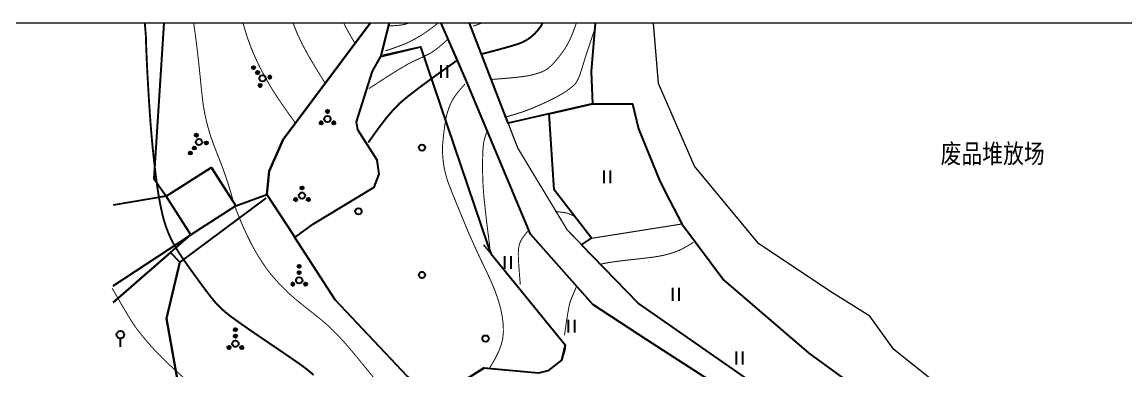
# Model space of a CAD drawing. Extents: x 396500 to 398250, y 1005980 to 1008200.
# Drawn here: x 396992.8 to 397079.7, y 1007102.7 to 1007130.1 of the extents above; entities that cross this region are included whole.
import ezdxf
from ezdxf.enums import TextEntityAlignment as Align

# ---------------------------------------------------------------- set-up
doc = ezdxf.new("R2010")
doc.units = 0
doc.header["$LTSCALE"] = 0.5
doc.linetypes.add('X3', pattern=[5, 4, -1])
doc.layers.get('0').update_dxf_attribs({"linetype": 'CONTINUOUS'})
doc.layers.add('ASSIST', color=7, linetype='CONTINUOUS', plot=False)
for name, color, linetype in [('DGX', 2, 'CONTINUOUS'), ('DLSS', 4, 'CONTINUOUS'), ('DMTZ', 3, 'CONTINUOUS'), ('JMD', 6, 'CONTINUOUS'), ('ZBTZ', 3, 'CONTINUOUS')]:
    doc.layers.add(name, color=color, linetype=linetype)
doc.layers.add('绘图层', color=6, linetype='CONTINUOUS', lineweight=5)
doc.styles.add('细等线体', font='长等线体_0.TTF', dxfattribs={"width": 0.8})
doc.linetypes.add('10421', pattern='A,2,[150,AAA.SHX,S=1,R=0,X=0,Y=1],1e-11', length=2)
doc.linetypes.add('1161', pattern='A,0,[149,AAA.SHX,S=0.15,R=0,X=0,Y=0],-1.6', length=1.6)
doc.linetypes.add('445', pattern='A,8,-0.5,[147,AAA.SHX,S=1,R=0,X=0,Y=0],-1.5', length=10)

# ---------------------------------------------------------------- blocks, each defined once
blk = doc.blocks.new('*U110')
at = {"linetype": 'Continuous'}
for points in [[(-0.25, 2.2), (-0.24, 2.12), (-0.24, 2.28)], [(-0.24, 2.28), (-0.2, 2.05), (-0.2, 2.35)], [(-0.2, 2.05), (-0.24, 2.28), (-0.24, 2.12)], [(-0.2, 2.35), (-0.15, 2), (-0.15, 2.4)], [(-0.15, 2), (-0.2, 2.35), (-0.2, 2.05)], [(-0.15, 2.4), (-0.08, 1.96), (-0.08, 2.44)], [(-0.08, 1.96), (-0.15, 2.4), (-0.15, 2)], [(-0.08, 2.44), (0, 1.95), (0, 2.45)], [(0, 1.95), (-0.08, 2.44), (-0.08, 1.96)], [(0, 2.45), (0.08, 1.96), (0.08, 2.44)], [(0.08, 1.96), (0, 2.45), (0, 1.95)], [(0.08, 2.44), (0.15, 2), (0.15, 2.4)], [(0.15, 2), (0.08, 2.44), (0.08, 1.96)], [(0.15, 2.4), (0.2, 2.05), (0.2, 2.35)], [(0.2, 2.05), (0.15, 2.4), (0.15, 2)], [(0.2, 2.35), (0.24, 2.12), (0.24, 2.28)], [(0.24, 2.12), (0.2, 2.35), (0.2, 2.05)], [(0.25, 2.2), (0.24, 2.28), (0.24, 2.12)]]:
    blk.add_solid(points, dxfattribs=at)
blk = doc.blocks.new('*U109')
at = {"linetype": 'Continuous'}
for points in [[(-0.25, 1.2), (-0.24, 1.12), (-0.24, 1.28)], [(-0.24, 1.28), (-0.2, 1.05), (-0.2, 1.35)], [(-0.2, 1.05), (-0.24, 1.28), (-0.24, 1.12)], [(-0.2, 1.35), (-0.15, 1), (-0.15, 1.4)], [(-0.15, 1), (-0.2, 1.35), (-0.2, 1.05)], [(-0.15, 1.4), (-0.08, 0.96), (-0.08, 1.44)], [(-0.08, 0.96), (-0.15, 1.4), (-0.15, 1)], [(-0.08, 1.44), (0, 0.95), (0, 1.45)], [(0, 0.95), (-0.08, 1.44), (-0.08, 0.96)], [(0, 1.45), (0.08, 0.96), (0.08, 1.44)], [(0.08, 0.96), (0, 1.45), (0, 0.95)], [(0.08, 1.44), (0.15, 1), (0.15, 1.4)], [(0.15, 1), (0.08, 1.44), (0.08, 0.96)], [(0.15, 1.4), (0.2, 1.05), (0.2, 1.35)], [(0.2, 1.05), (0.15, 1.4), (0.15, 1)], [(0.2, 1.35), (0.24, 1.12), (0.24, 1.28)], [(0.24, 1.12), (0.2, 1.35), (0.2, 1.05)], [(0.25, 1.2), (0.24, 1.28), (0.24, 1.12)]]:
    blk.add_solid(points, dxfattribs=at)
blk = doc.blocks.new('*U108')
at = {"linetype": 'Continuous'}
for points in [[(-1.25, -0.6), (-1.24, -0.68), (-1.24, -0.52)], [(-1.24, -0.52), (-1.2, -0.75), (-1.2, -0.45)], [(-1.2, -0.75), (-1.24, -0.52), (-1.24, -0.68)], [(-1.2, -0.45), (-1.15, -0.8), (-1.15, -0.4)], [(-1.15, -0.8), (-1.2, -0.45), (-1.2, -0.75)], [(-1.15, -0.4), (-1.08, -0.84), (-1.08, -0.36)], [(-1.08, -0.84), (-1.15, -0.4), (-1.15, -0.8)], [(-1.08, -0.36), (-1, -0.85), (-1, -0.35)], [(-1, -0.85), (-1.08, -0.36), (-1.08, -0.84)], [(-1, -0.35), (-0.92, -0.84), (-0.92, -0.36)], [(-0.92, -0.84), (-1, -0.35), (-1, -0.85)], [(-0.92, -0.36), (-0.85, -0.8), (-0.85, -0.4)], [(-0.85, -0.8), (-0.92, -0.36), (-0.92, -0.84)], [(-0.85, -0.4), (-0.8, -0.75), (-0.8, -0.45)], [(-0.8, -0.75), (-0.85, -0.4), (-0.85, -0.8)], [(-0.8, -0.45), (-0.76, -0.68), (-0.76, -0.52)], [(-0.76, -0.68), (-0.8, -0.45), (-0.8, -0.75)], [(-0.75, -0.6), (-0.76, -0.52), (-0.76, -0.68)]]:
    blk.add_solid(points, dxfattribs=at)
blk = doc.blocks.new('*U107')
at = {"linetype": 'Continuous'}
for points in [[(0.75, -0.6), (0.76, -0.68), (0.76, -0.52)], [(0.76, -0.52), (0.8, -0.75), (0.8, -0.45)], [(0.8, -0.75), (0.76, -0.52), (0.76, -0.68)], [(0.8, -0.45), (0.85, -0.8), (0.85, -0.4)], [(0.85, -0.8), (0.8, -0.45), (0.8, -0.75)], [(0.85, -0.4), (0.92, -0.84), (0.92, -0.36)], [(0.92, -0.84), (0.85, -0.4), (0.85, -0.8)], [(0.92, -0.36), (1, -0.85), (1, -0.35)], [(1, -0.85), (0.92, -0.36), (0.92, -0.84)], [(1, -0.35), (1.08, -0.84), (1.08, -0.36)], [(1.08, -0.84), (1, -0.35), (1, -0.85)], [(1.08, -0.36), (1.15, -0.8), (1.15, -0.4)], [(1.15, -0.8), (1.08, -0.36), (1.08, -0.84)], [(1.15, -0.4), (1.2, -0.75), (1.2, -0.45)], [(1.2, -0.75), (1.15, -0.4), (1.15, -0.8)], [(1.2, -0.45), (1.24, -0.68), (1.24, -0.52)], [(1.24, -0.68), (1.2, -0.45), (1.2, -0.75)], [(1.25, -0.6), (1.24, -0.52), (1.24, -0.68)]]:
    blk.add_solid(points, dxfattribs=at)
blk = doc.blocks.new('gc160')
for centre, radius in [((0, 2.2), 0.25), ((0, 0), 0.5), ((0, 1.2), 0.25), ((-1, -0.6), 0.25), ((1, -0.6), 0.25)]:
    blk.add_circle(centre, radius)
at = {"linetype": 'Continuous'}
for name in ['*U110', '*U109', '*U108', '*U107']:
    blk.add_blockref(name, (0, 0), dxfattribs=at)
blk = doc.blocks.new('*U121')
at = {"linetype": 'Continuous'}
for points in [[(-0.25, 1.2), (-0.24, 1.12), (-0.24, 1.28)], [(-0.24, 1.28), (-0.2, 1.05), (-0.2, 1.35)], [(-0.2, 1.05), (-0.24, 1.28), (-0.24, 1.12)], [(-0.2, 1.35), (-0.15, 1), (-0.15, 1.4)], [(-0.15, 1), (-0.2, 1.35), (-0.2, 1.05)], [(-0.15, 1.4), (-0.08, 0.96), (-0.08, 1.44)], [(-0.08, 0.96), (-0.15, 1.4), (-0.15, 1)], [(-0.08, 1.44), (0, 0.95), (0, 1.45)], [(0, 0.95), (-0.08, 1.44), (-0.08, 0.96)], [(0, 1.45), (0.08, 0.96), (0.08, 1.44)], [(0.08, 0.96), (0, 1.45), (0, 0.95)], [(0.08, 1.44), (0.15, 1), (0.15, 1.4)], [(0.15, 1), (0.08, 1.44), (0.08, 0.96)], [(0.15, 1.4), (0.2, 1.05), (0.2, 1.35)], [(0.2, 1.05), (0.15, 1.4), (0.15, 1)], [(0.2, 1.35), (0.24, 1.12), (0.24, 1.28)], [(0.24, 1.12), (0.2, 1.35), (0.2, 1.05)], [(0.25, 1.2), (0.24, 1.28), (0.24, 1.12)]]:
    blk.add_solid(points, dxfattribs=at)
blk = doc.blocks.new('*U120')
at = {"linetype": 'Continuous'}
for points in [[(-0.76, -0.52), (-1.25, -0.6), (-0.75, -0.6)], [(-1.24, -0.52), (-1.25, -0.6), (-0.76, -0.52)], [(-1.25, -0.6), (-1.24, -0.68), (-0.75, -0.6)], [(-0.8, -0.45), (-1.24, -0.52), (-0.76, -0.52)], [(-1.2, -0.45), (-1.24, -0.52), (-0.8, -0.45)], [(-0.75, -0.6), (-1.24, -0.68), (-0.76, -0.68)], [(-1.24, -0.68), (-1.2, -0.75), (-0.76, -0.68)], [(-0.85, -0.4), (-1.2, -0.45), (-0.8, -0.45)], [(-1.15, -0.4), (-1.2, -0.45), (-0.85, -0.4)], [(-0.76, -0.68), (-1.2, -0.75), (-0.8, -0.75)], [(-1.2, -0.75), (-1.15, -0.8), (-0.8, -0.75)], [(-1.08, -0.36), (-1.15, -0.4), (-0.85, -0.4)], [(-0.8, -0.75), (-1.15, -0.8), (-0.85, -0.8)], [(-1.15, -0.8), (-1.08, -0.84), (-0.85, -0.8)], [(-1, -0.35), (-1.08, -0.36), (-0.92, -0.36)], [(-0.92, -0.36), (-1.08, -0.36), (-0.85, -0.4)], [(-0.85, -0.8), (-1.08, -0.84), (-0.92, -0.84)], [(-1.08, -0.84), (-1, -0.85), (-0.92, -0.84)], [(1.24, -0.52), (0.75, -0.6), (1.25, -0.6)], [(0.76, -0.52), (0.75, -0.6), (1.24, -0.52)], [(0.75, -0.6), (0.76, -0.68), (1.25, -0.6)], [(1.2, -0.45), (0.76, -0.52), (1.24, -0.52)], [(0.8, -0.45), (0.76, -0.52), (1.2, -0.45)], [(1.25, -0.6), (0.76, -0.68), (1.24, -0.68)], [(0.76, -0.68), (0.8, -0.75), (1.24, -0.68)], [(1.15, -0.4), (0.8, -0.45), (1.2, -0.45)], [(0.85, -0.4), (0.8, -0.45), (1.15, -0.4)], [(1.24, -0.68), (0.8, -0.75), (1.2, -0.75)], [(0.8, -0.75), (0.85, -0.8), (1.2, -0.75)], [(0.92, -0.36), (0.85, -0.4), (1.15, -0.4)], [(1.2, -0.75), (0.85, -0.8), (1.15, -0.8)], [(0.85, -0.8), (0.92, -0.84), (1.15, -0.8)], [(1, -0.35), (0.92, -0.36), (1.08, -0.36)], [(1.08, -0.36), (0.92, -0.36), (1.15, -0.4)], [(1.15, -0.8), (0.92, -0.84), (1.08, -0.84)], [(0.92, -0.84), (1, -0.85), (1.08, -0.84)]]:
    blk.add_solid(points, dxfattribs=at)
blk = doc.blocks.new('gc254')
for centre, radius in [((0, 0), 0.5), ((0, 1.2), 0.25), ((-1, -0.6), 0.25), ((1, -0.6), 0.25)]:
    blk.add_circle(centre, radius)
at = {"linetype": 'Continuous'}
for name in ['*U121', '*U120']:
    blk.add_blockref(name, (0, 0), dxfattribs=at)
blk = doc.blocks.new('gc170')
at = {"linetype": 'Continuous'}
blk.add_circle((0, 0), 0.5, dxfattribs=at)
blk = doc.blocks.new('gc121')
for p, q in [((-0.5, -1), (-0.5, 1)), ((0.5, -1), (0.5, 1))]:
    blk.add_line(p, q)
blk = doc.blocks.new('gc325')
blk.add_line((0, 0), (0, 1.3))
blk.add_circle((0, 1.9), 0.6)

msp = doc.modelspace()

# ---------------------------------------------------------------- linework, layer by layer
at = {"layer": 'ASSIST', "linetype": '1161'}
msp.add_lwpolyline([(397004.006, 1007130), (397003.221, 1007117.811), (397004.189, 1007116.401), (397000, 1007115.699)], dxfattribs=at)
at = {"layer": 'ASSIST', "linetype": '1161', "flags": 128}
msp.add_lwpolyline([(397000, 1007079.293), (397003.162, 1007074.65), (397003.804, 1007075.119), (397015.959, 1007084.198), (397018.354, 1007085.98), (397017.391, 1007087.66), (397011.754, 1007091.997), (397011.636, 1007094.689), (397005.502, 1007099.611), (397004.195, 1007106.799), (397005.253, 1007111.219), (397004.513, 1007111.993), (397000, 1007108.068)], dxfattribs=at)
at = {"layer": 'DGX', "color": 3, "linetype": 'Continuous', "lineweight": -2, "const_width": 0.15, "flags": 128}
for points, elevation in [([(397002.496, 1007130), (397002.501, 1007129.968), (397002.581, 1007129.017), (397002.607, 1007128.181), (397002.645, 1007127.246), (397002.695, 1007126.211), (397002.758, 1007125.076), (397002.826, 1007123.955), (397002.891, 1007122.961), (397002.954, 1007122.094), (397003.014, 1007121.354), (397003.074, 1007120.687), (397003.136, 1007120.04), (397003.202, 1007119.412), (397003.27, 1007118.805), (397003.338, 1007118.24), (397003.401, 1007117.739), (397003.46, 1007117.303), (397003.515, 1007116.931), (397003.568, 1007116.598), (397003.622, 1007116.277), (397003.678, 1007115.969), (397003.735, 1007115.674), (397003.794, 1007115.392), (397003.853, 1007115.122), (397003.914, 1007114.867), (397003.977, 1007114.624), (397004.046, 1007114.383), (397004.126, 1007114.132), (397004.219, 1007113.872), (397004.322, 1007113.601), (397004.436, 1007113.33), (397004.556, 1007113.068), (397004.684, 1007112.816), (397004.819, 1007112.572), (397004.962, 1007112.331), (397005.115, 1007112.083), (397005.278, 1007111.83), (397005.451, 1007111.571), (397005.664, 1007111.264), (397005.946, 1007110.866), (397006.298, 1007110.377), (397006.72, 1007109.798), (397007.142, 1007109.225), (397007.496, 1007108.755), (397007.783, 1007108.388), (397008.001, 1007108.125), (397008.194, 1007107.912), (397008.408, 1007107.696), (397008.64, 1007107.477), (397008.892, 1007107.255), (397009.285, 1007106.949), (397009.939, 1007106.478), (397010.854, 1007105.841), (397012.03, 1007105.04), (397013.195, 1007104.251), (397014.076, 1007103.651), (397014.671, 1007103.24), (397014.983, 1007103.019), (397015.185, 1007102.862), (397015.455, 1007102.643), (397015.79, 1007102.362)], 25), ([(397033.809, 1007130), (397033.661, 1007129.757), (397033.504, 1007129.54), (397033.338, 1007129.34), (397033.166, 1007129.158), (397032.985, 1007128.994), (397032.796, 1007128.845), (397032.595, 1007128.709), (397032.383, 1007128.586), (397032.16, 1007128.477), (397031.794, 1007128.344), (397031.153, 1007128.151), (397030.239, 1007127.899), (397029.05, 1007127.588)], 20)]:
    msp.add_lwpolyline(points, dxfattribs=dict(at, elevation=elevation))
at = {"layer": 'DGX', "linetype": 'Continuous', "const_width": 0.075, "flags": 128}
for points, elevation in [([(397009.486, 1007115.939), (397009.222, 1007116.851), (397008.955, 1007117.699), (397008.684, 1007118.483), (397008.41, 1007119.203), (397008.157, 1007119.84), (397007.95, 1007120.376), (397007.789, 1007120.811), (397007.674, 1007121.145), (397007.586, 1007121.429), (397007.503, 1007121.714), (397007.426, 1007122.001), (397007.354, 1007122.288), (397007.289, 1007122.574), (397007.229, 1007122.857), (397007.174, 1007123.136), (397007.125, 1007123.413), (397007.075, 1007123.757), (397007.016, 1007124.24), (397006.949, 1007124.861), (397006.873, 1007125.621), (397006.789, 1007126.454), (397006.697, 1007127.292), (397006.597, 1007128.137), (397006.488, 1007128.988), (397006.365, 1007129.875), (397006.346, 1007130)], 24.5), ([(397010.239, 1007130), (397010.243, 1007129.983), (397010.321, 1007129.694), (397010.408, 1007129.396), (397010.503, 1007129.092), (397010.607, 1007128.779), (397010.721, 1007128.459), (397010.846, 1007128.13), (397010.982, 1007127.793), (397011.129, 1007127.448), (397011.289, 1007127.094), (397011.462, 1007126.731), (397011.648, 1007126.36), (397011.848, 1007125.98), (397012.063, 1007125.591), (397012.294, 1007125.192), (397012.54, 1007124.784), (397012.844, 1007124.311), (397013.246, 1007123.715), (397013.748, 1007122.996), (397014.348, 1007122.155)], 24), ([(397016.695, 1007125.284), (397015.927, 1007126.521), (397015.303, 1007127.583), (397014.826, 1007128.472), (397014.494, 1007129.185), (397014.249, 1007129.803), (397014.178, 1007130)], 23.5), ([(397018.159, 1007130), (397018.215, 1007129.884), (397018.585, 1007129.198), (397019.042, 1007128.412)], 23), ([(397021.737, 1007129.791), (397022.146, 1007129.806), (397022.499, 1007129.834), (397022.794, 1007129.876), (397023.033, 1007129.93), (397023.234, 1007130)], 21.5), ([(397028.357, 1007129.773), (397029.013, 1007130)], 20.5), ([(397036.457, 1007130), (397036.431, 1007129.92), (397036.322, 1007129.61), (397036.208, 1007129.311), (397036.091, 1007129.025), (397035.97, 1007128.751), (397035.845, 1007128.489), (397035.697, 1007128.219), (397035.508, 1007127.922), (397035.276, 1007127.596), (397035.004, 1007127.243), (397034.718, 1007126.907), (397034.449, 1007126.634), (397034.196, 1007126.423), (397033.96, 1007126.276), (397033.716, 1007126.165), (397033.437, 1007126.064), (397033.123, 1007125.973), (397032.776, 1007125.892), (397032.316, 1007125.816), (397031.664, 1007125.738), (397030.82, 1007125.66), (397029.784, 1007125.58)], 19.5)]:
    msp.add_lwpolyline(points, dxfattribs=dict(at, elevation=elevation))
for points in [[(397025.634, 1007130.048), (397025.231, 1007129.739), (397024.873, 1007129.474), (397024.56, 1007129.253), (397024.292, 1007129.077), (397024.043, 1007128.925), (397023.785, 1007128.778), (397023.519, 1007128.636), (397023.245, 1007128.5), (397022.923, 1007128.357), (397022.514, 1007128.197), (397022.019, 1007128.019), (397021.436, 1007127.823)], [(397020.136, 1007124.862), (397021.422, 1007125.7), (397022.448, 1007126.344), (397023.215, 1007126.794), (397023.721, 1007127.05), (397024.084, 1007127.207), (397024.419, 1007127.362), (397024.725, 1007127.515), (397025.004, 1007127.664), (397025.289, 1007127.846), (397025.617, 1007128.095), (397025.987, 1007128.412), (397026.398, 1007128.797)], [(397030.812, 1007122.605), (397031.307, 1007122.747), (397031.73, 1007122.873), (397032.08, 1007122.983), (397032.356, 1007123.076), (397032.615, 1007123.173), (397032.914, 1007123.291), (397033.252, 1007123.433), (397033.629, 1007123.596), (397034.011, 1007123.769), (397034.365, 1007123.935), (397034.69, 1007124.096), (397034.986, 1007124.252), (397035.255, 1007124.403), (397035.499, 1007124.549), (397035.716, 1007124.693), (397035.908, 1007124.832), (397036.072, 1007124.96), (397036.204, 1007125.072), (397036.306, 1007125.166), (397036.378, 1007125.243), (397036.435, 1007125.321), (397036.496, 1007125.417), (397036.559, 1007125.533), (397036.626, 1007125.667), (397036.698, 1007125.835), (397036.777, 1007126.05), (397036.863, 1007126.313), (397036.956, 1007126.623), (397037.085, 1007127.046), (397037.279, 1007127.644), (397037.537, 1007128.418), (397037.86, 1007129.369)], [(397027.689, 1007125.217), (397027.347, 1007124.829), (397027.068, 1007124.486), (397026.852, 1007124.188), (397026.7, 1007123.937), (397026.586, 1007123.707), (397026.485, 1007123.474), (397026.395, 1007123.238), (397026.318, 1007123), (397026.249, 1007122.73), (397026.182, 1007122.403), (397026.117, 1007122.018), (397026.056, 1007121.575), (397026.002, 1007121.134), (397025.964, 1007120.755), (397025.94, 1007120.437), (397025.93, 1007120.181), (397025.931, 1007119.956), (397025.938, 1007119.731), (397025.951, 1007119.507), (397025.97, 1007119.283), (397025.996, 1007119.059), (397026.029, 1007118.834), (397026.069, 1007118.609), (397026.117, 1007118.383), (397026.173, 1007118.154), (397026.237, 1007117.923), (397026.309, 1007117.688), (397026.39, 1007117.449), (397026.522, 1007117.098), (397026.751, 1007116.522), (397027.076, 1007115.722), (397027.496, 1007114.699), (397027.962, 1007113.593), (397028.422, 1007112.547), (397028.876, 1007111.56), (397029.325, 1007110.633), (397029.734, 1007109.765), (397030.069, 1007108.958), (397030.331, 1007108.21), (397030.519, 1007107.523), (397030.642, 1007106.888), (397030.71, 1007106.298), (397030.72, 1007105.754), (397030.675, 1007105.254), (397030.554, 1007104.747), (397030.336, 1007104.181), (397030.022, 1007103.556), (397029.612, 1007102.871)], [(397029.658, 1007112.352), (397029.449, 1007114.023), (397029.291, 1007115.379), (397029.183, 1007116.42), (397029.127, 1007117.148), (397029.102, 1007117.706), (397029.086, 1007118.241), (397029.081, 1007118.752), (397029.085, 1007119.239), (397029.097, 1007119.679), (397029.114, 1007120.049), (397029.136, 1007120.347), (397029.164, 1007120.574), (397029.204, 1007120.777), (397029.264, 1007121.002), (397029.345, 1007121.25), (397029.446, 1007121.519)], [(397020.588, 1007102.06), (397019.864, 1007102.949), (397019.279, 1007103.661), (397018.834, 1007104.197), (397018.529, 1007104.557), (397018.296, 1007104.823), (397018.069, 1007105.076), (397017.847, 1007105.316), (397017.631, 1007105.544), (397017.421, 1007105.758), (397017.216, 1007105.961), (397017.016, 1007106.151), (397016.821, 1007106.329), (397016.597, 1007106.523), (397016.308, 1007106.762), (397015.956, 1007107.046), (397015.539, 1007107.375), (397015.123, 1007107.703), (397014.773, 1007107.983), (397014.487, 1007108.215), (397014.266, 1007108.401), (397014.077, 1007108.565), (397013.887, 1007108.737), (397013.696, 1007108.916), (397013.504, 1007109.101), (397013.311, 1007109.294), (397013.119, 1007109.494), (397012.927, 1007109.702), (397012.736, 1007109.917), (397012.558, 1007110.125), (397012.403, 1007110.307), (397012.274, 1007110.466), (397012.169, 1007110.6), (397012.066, 1007110.741), (397011.942, 1007110.919), (397011.798, 1007111.134), (397011.632, 1007111.385), (397011.459, 1007111.659), (397011.29, 1007111.937), (397011.125, 1007112.222), (397010.966, 1007112.511), (397010.804, 1007112.82), (397010.635, 1007113.161), (397010.458, 1007113.533), (397010.273, 1007113.938), (397010.089, 1007114.358), (397009.913, 1007114.778), (397009.745, 1007115.197), (397009.585, 1007115.614)], [(397034.791, 1007115.201), (397035.13, 1007115.171), (397035.401, 1007115.141), (397035.602, 1007115.112), (397035.735, 1007115.083), (397035.848, 1007115.043), (397035.991, 1007114.982), (397036.162, 1007114.9), (397036.363, 1007114.796)], [(397032.054, 1007109.448), (397031.982, 1007110.308), (397031.932, 1007110.998), (397031.902, 1007111.519), (397031.893, 1007111.871), (397031.902, 1007112.124), (397031.924, 1007112.352), (397031.961, 1007112.552), (397032.012, 1007112.726), (397032.094, 1007112.905), (397032.226, 1007113.121), (397032.408, 1007113.373), (397032.639, 1007113.661)], [(397038.397, 1007111.079), (397038.869, 1007111.17), (397039.419, 1007111.257), (397040.05, 1007111.341), (397040.759, 1007111.422), (397041.445, 1007111.495), (397042.002, 1007111.559), (397042.432, 1007111.612), (397042.733, 1007111.655), (397042.968, 1007111.696), (397043.199, 1007111.741), (397043.426, 1007111.791), (397043.648, 1007111.847), (397043.867, 1007111.908), (397044.082, 1007111.976), (397044.293, 1007112.05), (397044.499, 1007112.132), (397044.726, 1007112.236), (397044.997, 1007112.379), (397045.312, 1007112.561), (397045.67, 1007112.781)], [(396999.933, 1007109.176), (397000.574, 1007108.058), (397001.091, 1007107.182), (397001.482, 1007106.545), (397001.748, 1007106.149), (397001.956, 1007105.873), (397002.171, 1007105.598), (397002.393, 1007105.324), (397002.624, 1007105.05), (397002.861, 1007104.777), (397003.104, 1007104.506), (397003.354, 1007104.237), (397003.611, 1007103.969), (397003.892, 1007103.686), (397004.215, 1007103.372), (397004.58, 1007103.028), (397004.987, 1007102.653), (397005.547, 1007102.164)], [(397035.532, 1007105.491), (397035.675, 1007106.48), (397035.794, 1007107.237), (397035.889, 1007107.762), (397035.959, 1007108.053), (397036.035, 1007108.264), (397036.147, 1007108.544), (397036.294, 1007108.894), (397036.478, 1007109.314)]]:
    msp.add_lwpolyline(points, dxfattribs=at)
at = {"layer": 'DGX', "color": 3, "linetype": 'Continuous', "lineweight": -2, "const_width": 0.15, "flags": 128}
msp.add_lwpolyline([(397027.09, 1007127.09), (397025.471, 1007125.941), (397024.178, 1007124.997), (397023.212, 1007124.256), (397022.571, 1007123.719), (397022.058, 1007123.199), (397021.472, 1007122.509), (397020.814, 1007121.648), (397020.084, 1007120.617)], dxfattribs=at)
at = {"layer": 'DLSS', "linetype": 'X3', "const_width": 0.1, "flags": 128}
msp.add_lwpolyline([(397025.846, 1007130), (397027.34, 1007126.604), (397032.867, 1007113.439), (397037.763, 1007107.897), (397046.957, 1007101.919), (397055.057, 1007095.522), (397055.728, 1007094.791), (397063.127, 1007085.078), (397067.214, 1007077.547), (397070.73, 1007067.932), (397075.464, 1007055.842), (397075.752, 1007054.881), (397076.177, 1007048.846), (397073.601, 1007043.53), (397070.32, 1007040.959), (397067.1, 1007036.881), (397064.18, 1007032.542), (397059.954, 1007023.577), (397058.766, 1007017.315), (397060.399, 1007008.927), (397061.713, 1007003.243), (397061.752, 1007000)], dxfattribs=at)
at = {"layer": 'DLSS', "linetype": 'Continuous', "lineweight": 0}
msp.add_lwpolyline([(397028.048, 1007130, 0.1, 0.1, 0), (397031.855, 1007120.186, 0.1, 0.1, 0), (397035.74, 1007113.765, 0.1, 0.1, 0), (397041.332, 1007108.014, 0.1, 0.1, 0), (397051.5, 1007100.93, 0.1, 0.1, 0), (397061.031, 1007091.779, 0.1, 0.1, 0), (397067.103, 1007082.252, 0.1, 0.1, 0), (397072.066, 1007070.522, 0.1, 0.1, 0), (397076.414, 1007058.812, 0.1, 0.1, 0), (397078.09, 1007053.954, 0.1, 0.1, 0), (397078.048, 1007047.408, 0.1, 0.1, 0), (397075.863, 1007043.367, 0.1, 0.1, 0), (397071.05, 1007038.795, 0.1, 0.1, 0), (397067.515, 1007034.467, 0.1, 0.1, 0), (397064.914, 1007030.845, 0.1, 0.1, 0), (397061.921, 1007023.503, 0.1, 0.1, 0), (397061.16, 1007015.147, 0.1, 0.1, 0), (397062.899, 1007008.699, 0.1, 0.1, 0), (397065.738, 1007005.384, 0.1, 0.1, 0), (397068.02, 1007004.79, 0, 0, 0)], format="xyseb", dxfattribs=at)
at = {"layer": 'DMTZ', "linetype": '10421', "lineweight": 0}
for points in [[(397020.233, 1007130), (397013.386, 1007120.872), (397012.289, 1007118.373), (397012.114, 1007116.555), (397017.48, 1007108.268), (397023.186, 1007102.238), (397029.28, 1007095.152), (397034.748, 1007086.919), (397040.971, 1007080.373), (397043.88, 1007072.014), (397046.996, 1007067.903), (397049.699, 1007061.445), (397048.884, 1007055.549), (397046.076, 1007043.781), (397037.356, 1007037.402), (397032.686, 1007021.002), (397034.348, 1007008.973), (397032.002, 1007000)], [(397021.722, 1007130), (397021.085, 1007127.392), (397020.424, 1007126.24), (397019.171, 1007122.256), (397019.267, 1007121.636), (397020.775, 1007119.249), (397020.95, 1007118.141), (397020.56, 1007117.118), (397015.77, 1007114.249), (397014.315, 1007113.156)], [(397037.943, 1007130), (397037.624, 1007126.2), (397037.738, 1007123.664), (397034.313, 1007122.873), (397034.708, 1007116.918), (397037.651, 1007113.11), (397044.76, 1007114.245)], [(397083.986, 1007082.162), (397075.392, 1007090.541), (397067.779, 1007099.338), (397061.457, 1007104.356), (397059.55, 1007106.984), (397056.616, 1007108.821), (397050.82, 1007112.668), (397045.766, 1007118.759), (397042.919, 1007125.275), (397042.533, 1007130)], [(397037.738, 1007123.664), (397040.895, 1007123.675), (397041.358, 1007121.698), (397043.027, 1007117.584), (397044.76, 1007114.245), (397048.074, 1007109.804), (397054.767, 1007104.084), (397060.457, 1007099.948), (397066.071, 1007094.347), (397070.952, 1007088.872), (397076.045, 1007084.297), (397081.248, 1007079.453)], [(397029.168, 1007112.599), (397035.579, 1007104.746), (397035.52, 1007104.343), (397035.301, 1007103.534), (397034.227, 1007102.703), (397033.487, 1007102.512), (397029.16, 1007102.907), (397027.419, 1007101.806), (397024.918, 1007100.225)]]:
    msp.add_lwpolyline(points, dxfattribs=at)
at = {"layer": 'DMTZ', "linetype": '10421', "flags": 128}
for points in [[(397004.189, 1007116.401), (397000, 1007115.699)], [(397000, 1007109.367), (397006.114, 1007113.383)]]:
    msp.add_lwpolyline(points, dxfattribs=at)
at = {"layer": 'JMD', "linetype": 'Continuous', "flags": 128}
msp.add_lwpolyline([(397006.114, 1007113.383), (397004.189, 1007116.401), (397007.735, 1007118.663), (397009.662, 1007115.664)], close=True, dxfattribs=at)
at = {"layer": 'JMD', "linetype": '445', "flags": 128}
msp.add_lwpolyline([(397000, 1007108.068), (397006.114, 1007113.383)], dxfattribs=at)
at = {"layer": 'ZBTZ', "linetype": '1161', "flags": 128}
for points in [[(397004.006, 1007130), (397003.221, 1007117.811), (397004.189, 1007116.401), (397007.727, 1007118.675), (397009.662, 1007115.664), (397012.114, 1007116.555), (397012.289, 1007118.373), (397013.386, 1007120.872), (397020.233, 1007130)], [(397004.006, 1007130), (397003.221, 1007117.811)], [(397020.233, 1007130), (397013.386, 1007120.872), (397012.289, 1007118.373), (397012.114, 1007116.555), (397014.14, 1007113.426), (397014.315, 1007113.156), (397015.77, 1007114.249), (397020.56, 1007117.118), (397020.95, 1007118.141), (397020.775, 1007119.249), (397019.267, 1007121.636), (397019.171, 1007122.256), (397020.424, 1007126.24), (397021.085, 1007127.392), (397021.722, 1007130)], [(397037.943, 1007130), (397037.624, 1007126.2), (397037.738, 1007123.664), (397031.096, 1007122.143), (397028.048, 1007130)], [(397021.285, 1007127.487), (397024.209, 1007128.141), (397029.483, 1007112.609)], [(397012.017, 1007116.256), (397005.253, 1007111.219), (397004.195, 1007106.799), (397005.502, 1007099.611), (397011.636, 1007094.689), (397011.754, 1007091.997), (397017.391, 1007087.66), (397036.672, 1007052.97), (397039.476, 1007039.618)]]:
    msp.add_lwpolyline(points, dxfattribs=at)
at = {"layer": 'ZBTZ', "linetype": 'Continuous', "flags": 128}
for points in [[(397021.722, 1007130), (397021.085, 1007127.392), (397024.209, 1007128.141), (397029.483, 1007112.609), (397029.722, 1007111.92), (397035.579, 1007104.746), (397035.52, 1007104.343), (397035.301, 1007103.534), (397034.227, 1007102.703), (397033.487, 1007102.512), (397029.16, 1007102.907), (397027.419, 1007101.806)], [(397046.957, 1007101.919), (397042.007, 1007105.137), (397037.763, 1007107.897), (397032.867, 1007113.439), (397027.825, 1007125.451), (397025.835, 1007130)], [(397051.5, 1007100.93), (397041.332, 1007108.014), (397036.878, 1007112.594), (397037.651, 1007113.11), (397034.708, 1007116.918), (397034.313, 1007122.873), (397037.738, 1007123.664), (397040.895, 1007123.675), (397041.358, 1007121.698), (397043.027, 1007117.584), (397043.803, 1007116.089), (397044.76, 1007114.245), (397048.074, 1007109.804), (397054.767, 1007104.084), (397060.457, 1007099.948)]]:
    msp.add_lwpolyline(points, dxfattribs=at)
at = {"layer": 'ZBTZ', "linetype": '1161', "flags": 128}
msp.add_lwpolyline([(397024.209, 1007128.141), (397029.483, 1007112.609), (397029.722, 1007111.92), (397035.579, 1007104.746), (397035.301, 1007103.534), (397034.227, 1007102.703), (397033.487, 1007102.512), (397029.21, 1007102.907), (397024.918, 1007100.225), (397023.186, 1007102.238), (397017.48, 1007108.268), (397014.315, 1007113.156), (397015.77, 1007114.249), (397020.56, 1007117.118), (397020.95, 1007118.141), (397020.775, 1007119.249), (397019.267, 1007121.636), (397019.171, 1007122.256), (397020.424, 1007126.24), (397021.085, 1007127.392)], close=True, dxfattribs=at)
at = {"layer": '绘图层', "linetype": 'Continuous', "flags": 128}
msp.add_lwpolyline([(396900, 1007130), (396900, 1006730), (397300, 1006730), (397300, 1007130)], close=True, dxfattribs=at)

# ---------------------------------------------------------------- block references
at = {"layer": 'ZBTZ', "linetype": 'Continuous', "xscale": 0.5, "yscale": 0.5}
for p, rotation in [((397011.764, 1007125.664), 40.43092135380108), ((397006.764, 1007120.664), 141.9312112796411)]:
    msp.add_blockref('gc160', p, dxfattribs=dict(at, rotation=rotation))
for name, p in [('gc121', (397026.085, 1007126.199)), ('gc254', (397016.876, 1007122.469)), ('gc170', (397024.315, 1007120.225)), ('gc121', (397038.89, 1007117.932)), ('gc254', (397014.874, 1007116.457)), ('gc170', (397019.315, 1007115.225)), ('gc121', (397031.085, 1007111.199)), ('gc160', (397014.651, 1007109.798)), ('gc170', (397024.315, 1007110.225)), ('gc121', (397044.313, 1007108.699)), ('gc160', (397009.63, 1007104.819)), ('gc121', (397036.085, 1007106.199)), ('gc325', (397000.582, 1007104.574)), ('gc170', (397029.315, 1007105.225)), ('gc121', (397049.313, 1007103.699))]:
    msp.add_blockref(name, p, dxfattribs=at)

# ---------------------------------------------------------------- texts
at = {"layer": 'DMTZ', "linetype": 'Continuous', "style": '细等线体', "width": 0.8}
msp.add_text('废品堆放场', height=1.5, dxfattribs=at).set_placement((397069.229, 1007119.778), align=Align.MIDDLE)

doc.saveas('drawing.dxf')
